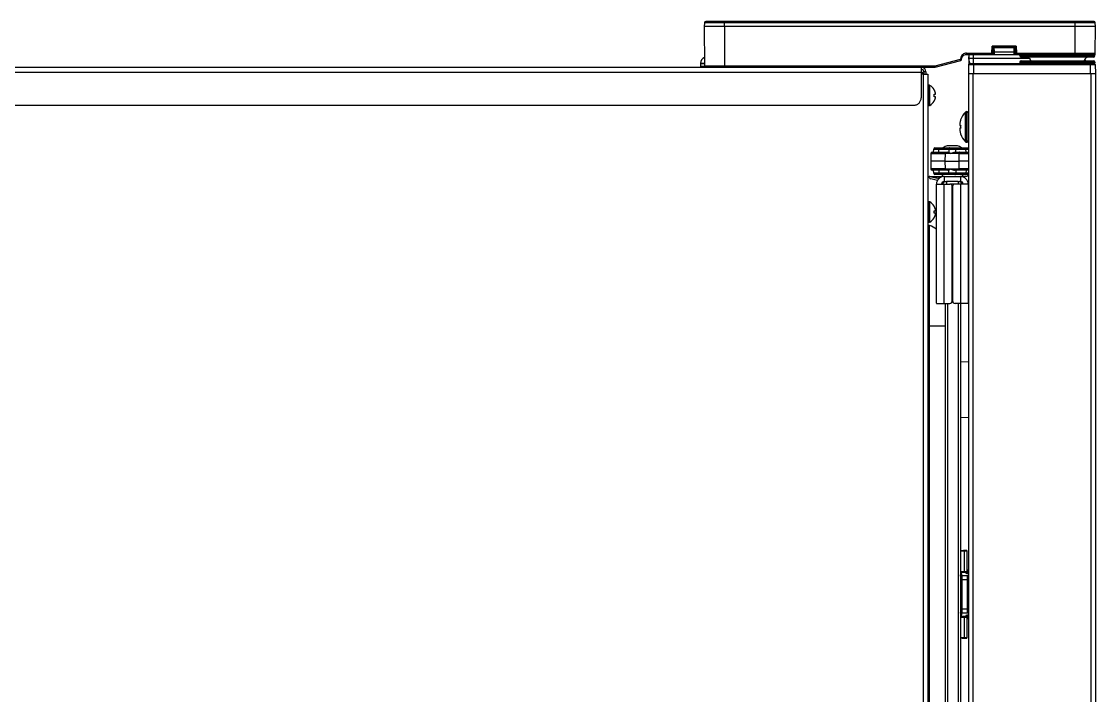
# Model space of a CAD drawing. Header units: millimetres. Extents: x -1538 to 3410, y -1646 to 2016.
# Drawn here: x 1604.4 to 2027.1, y 329.7 to 595.1 of the extents above; entities that cross this region are included whole.
import ezdxf

# ---------------------------------------------------------------- set-up
doc = ezdxf.new("R2010")
doc.units = ezdxf.units.MM
doc.header["$LTSCALE"] = 23.1
doc.layers.get('0').update_dxf_attribs({"linetype": 'CONTINUOUS'})

msp = doc.modelspace()

# ---------------------------------------------------------------- linework, layer by layer
at = {"linetype": 'Continuous'}
for p, q in [((1873.21, 594.58), (1873.13, 593.06)), ((1873.13, 593.06), (1873.27, 577.55)), ((2027.13, 593.06), (1873.13, 593.06)), ((2027.05, 594.58), (1873.21, 594.58)), ((2026.55, 595.06), (1873.71, 595.06)), ((1881.13, 593.06), (1881.13, 595.06)), ((1881.13, 593.06), (1881.13, 577.06)), ((2019.13, 593.06), (2019.13, 595.06)), ((2019.13, 582.06), (2019.13, 593.06)), ((2027.04, 582.55), (2027.13, 593.06)), ((2027.13, 593.06), (2027.05, 594.58)), ((1986.3, 582.55), (1986.39, 585.3)), ((1995.88, 585.3), (1986.39, 585.3)), ((1986.54, 582.3), (1986.63, 585.06)), ((1995.63, 585.06), (1986.63, 585.06)), ((1986.88, 582.5), (1986.83, 585.06)), ((1986.84, 584.81), (1995.43, 584.81)), ((1987.32, 583.06), (1987.29, 584.81)), ((1994.98, 584.81), (1994.95, 583.06)), ((1995.39, 582.5), (1995.44, 585.06)), ((1995.63, 585.06), (1995.73, 582.3)), ((1995.88, 585.3), (1995.97, 582.55)), ((1963.98, 577.55), (1973.93, 580.16)), ((1964.05, 577.06), (1974.06, 579.68)), ((1964.05, 577.06), (1974.06, 579.68)), ((1974.08, 580.9), (1973.93, 580.16)), ((1974.42, 580.06), (1974.57, 580.8)), ((1974.42, 580.06), (1974.54, 580.67)), ((1974.54, 580.67), (1974.57, 580.8)), ((1974.58, 580.83), (1974.64, 581.03)), ((1974.72, 581.16), (1974.91, 581.47)), ((1975.19, 581.69), (1975.36, 581.82)), ((1976.31, 582.06), (1976.31, 582.55)), ((1976.31, 582.55), (1986.3, 582.55)), ((1986.29, 582.06), (1976.31, 582.06)), ((1976.31, 582.06), (1987.33, 582.06)), ((1977.22, 582.06), (1977.08, 574.56)), ((1977.22, 582.06), (1977.19, 580.52)), ((1978.96, 582.06), (1978.94, 580.52)), ((1978.94, 580.52), (1978.94, 578.56)), ((2001.04, 580.52), (1978.94, 580.52)), ((1986.29, 582.06), (1986.3, 582.55)), ((1986.87, 583.05), (1987.32, 583.06)), ((1987.32, 583.06), (1994.95, 583.06)), ((1987.33, 582.06), (1987.32, 583.06)), ((1987.33, 582.06), (1994.94, 582.06)), ((1994.95, 583.06), (1994.94, 582.06)), ((1994.94, 582.06), (2026.54, 582.06)), ((1995.4, 583.05), (1994.95, 583.06)), ((1995.97, 582.55), (2027.04, 582.55)), ((1995.97, 582.55), (1995.98, 582.06)), ((2026.88, 581.56), (1997.38, 581.56)), ((1997.83, 579.56), (2026.33, 579.56)), ((2026.38, 581.06), (1997.88, 581.06)), ((2026.88, 581.56), (2026.88, 582.02)), ((1197.33, 577.06), (1879.67, 577.06)), ((1197.33, 575.16), (1958.53, 575.16)), ((1871.63, 578.6), (1871.63, 578.56)), ((1871.63, 578.6), (1873.26, 578.6)), ((1871.63, 578.56), (1871.66, 577.3)), ((1871.63, 578.56), (1873.26, 578.56)), ((1873.35, 577.3), (1871.66, 577.3)), ((1873.27, 577.55), (1963.98, 577.55)), ((1879.67, 577.06), (1964.05, 577.06)), ((1958.53, 577.06), (1958.53, 565.05)), ((1959.53, 575.26), (1959.53, 574.36)), ((1960.33, 575.26), (1959.53, 575.26)), ((1960.33, 575.26), (1960.33, 574.36)), ((1963.98, 577.55), (1964.05, 577.06)), ((1977.65, 578.56), (2026.52, 578.56)), ((1979.15, 578.07), (1979.08, 574.56)), ((1979.15, 578.56), (1979.15, 578.07)), ((1979.15, 578.07), (2025.02, 578.07)), ((1997.33, 579.06), (1997.33, 578.76)), ((1997.33, 579.06), (2026.83, 579.06)), ((1997.33, 578.76), (2026.83, 578.76)), ((2025.02, 578.56), (2025.02, 578.07)), ((2025.02, 578.07), (2025.08, 574.56)), ((2026.83, 579.06), (2026.83, 578.76)), ((2026.83, 578.76), (2026.83, 579.06)), ((2027.02, 578.07), (2027.08, 574.56)), ((1959.33, 574.36), (1958.53, 574.36)), ((1959.33, 574.36), (1959.33, -225.14)), ((1959.33, 574.36), (1961.13, 574.36)), ((1961.13, 574.36), (1961.13, -148.44)), ((1977.08, 574.56), (1977.08, -132.44)), ((1977.08, 574.56), (2027.08, 574.56)), ((1978.88, 574.56), (1978.88, -132.44)), ((2025.28, 574.56), (2025.28, -132.44)), ((2027.08, 574.56), (2027.08, -132.44)), ((1961.53, 561.96), (1961.53, 569.96)), ((1961.73, 569.96), (1961.53, 569.96)), ((1961.73, 561.96), (1961.73, 569.96)), ((1961.94, 562.01), (1961.94, 569.9)), ((1963.58, 568.26), (1963.61, 568.26)), ((1963.58, 566.46), (1964.13, 566.46)), ((1964.13, 565.46), (1963.58, 565.46)), ((1963.61, 563.66), (1963.58, 563.66)), ((1200.33, 562.06), (1955.53, 562.06)), ((1961.73, 561.96), (1961.53, 561.96)), ((1975.93, 547.71), (1975.93, 559.4)), ((1976.29, 547.56), (1976.29, 559.56)), ((1976.29, 559.56), (1976.58, 559.56)), ((1976.58, 547.56), (1976.58, 559.56)), ((1973.74, 554.06), (1974.06, 554.06)), ((1974.04, 556.31), (1974.06, 556.31)), ((1974.06, 553.06), (1973.74, 553.06)), ((1974.06, 550.81), (1974.04, 550.81)), ((1972.78, 546.06), (1968.78, 546.06)), ((1976.29, 547.56), (1976.58, 547.56)), ((1962.34, 543.07), (1962.28, 540.06)), ((1962.34, 543.07), (1967.91, 543.07)), ((1962.84, 543.56), (1969.03, 543.56)), ((1963.42, 543.56), (1963.44, 544.79)), ((1963.44, 544.79), (1977.08, 544.79)), ((1963.94, 545.28), (1977.08, 545.28)), ((1965.4, 543.56), (1965.42, 544.79)), ((1967.91, 543.07), (1967.86, 540.06)), ((1973.38, 543.07), (1967.91, 543.07)), ((1969.38, 544.79), (1969.37, 543.49)), ((1971.57, 543.56), (1977.08, 543.56)), ((1972.2, 543.56), (1972.19, 544.79)), ((1973.38, 543.07), (1973.37, 540.06)), ((1973.38, 543.07), (1977.08, 543.07)), ((1976.17, 543.56), (1976.15, 544.79)), ((1962.28, 540.06), (1962.34, 537.05)), ((1967.86, 540.06), (1962.28, 540.06)), ((1967.91, 537.05), (1962.34, 537.05)), ((1967.86, 540.06), (1967.91, 537.05)), ((1967.86, 540.06), (1973.37, 540.06)), ((1967.91, 537.05), (1973.38, 537.05)), ((1973.37, 540.06), (1973.38, 537.05)), ((1977.08, 540.06), (1973.37, 540.06)), ((1977.08, 537.05), (1973.38, 537.05)), ((1961.53, 534.06), (1966.78, 534.06)), ((1964.88, 532.42), (1962.28, 533.11)), ((1969.03, 536.56), (1962.84, 536.56)), ((1963.44, 535.32), (1963.42, 536.56)), ((1977.08, 535.32), (1963.44, 535.32)), ((1977.08, 534.83), (1963.94, 534.83)), ((1965.4, 536.56), (1965.42, 535.32)), ((1965.53, 533.28), (1965.53, 534.06)), ((1966.78, 534.83), (1966.78, 534.06)), ((1967.53, 534.06), (1966.78, 534.06)), ((1967.53, 534.06), (1967.53, 532.06)), ((1967.53, 534.06), (1974.03, 534.06)), ((1969.38, 535.32), (1969.37, 536.62)), ((1977.08, 536.56), (1971.57, 536.56)), ((1972.2, 536.56), (1972.19, 535.32)), ((1974.03, 534.06), (1974.03, 532.06)), ((1974.03, 534.06), (1974.78, 534.06)), ((1974.78, 534.83), (1974.78, 534.06)), ((1975.86, 534.06), (1974.78, 534.06)), ((1976.17, 536.56), (1976.15, 535.32)), ((1964.53, 484.12), (1964.53, 531.06)), ((1964.53, 531.06), (1969.73, 531.06)), ((1967.06, 531.84), (1966.95, 531.87)), ((1967.31, 531.81), (1967.31, 532.03)), ((1967.58, 531.81), (1967.31, 531.81)), ((1967.53, 532.06), (1968.53, 532.06)), ((1967.53, 484.06), (1967.53, 531.06)), ((1968.53, 532.06), (1968.53, 531.06)), ((1973.03, 532.06), (1968.53, 532.06)), ((1971.83, 531.06), (1969.73, 531.06)), ((1970.73, 485.06), (1970.73, 530.06)), ((1970.73, 530.06), (1970.83, 530.06)), ((1970.83, 530.06), (1970.83, 485.06)), ((1977.03, 531.06), (1971.83, 531.06)), ((1973.03, 532.06), (1973.03, 531.06)), ((1973.03, 532.06), (1974.03, 532.06)), ((1974.03, 531.06), (1974.03, 484.06)), ((1977.03, 531.06), (1977.03, 484.06)), ((1977.08, 526.84), (1977.03, 526.75)), ((1977.05, 526.72), (1977.03, 526.75)), ((1961.53, 516.06), (1961.53, 524.06)), ((1961.73, 524.06), (1961.53, 524.06)), ((1961.73, 516.06), (1961.73, 524.06)), ((1961.94, 516.11), (1961.94, 524)), ((1963.58, 522.36), (1963.61, 522.36)), ((1963.58, 520.56), (1964.13, 520.56)), ((1977.08, 522.34), (1977.03, 522.25)), ((1977.05, 522.22), (1977.03, 522.25)), ((1961.73, 516.06), (1961.53, 516.06)), ((1964.13, 519.56), (1963.58, 519.56)), ((1963.61, 517.76), (1963.58, 517.76)), ((1977.03, 517.06), (1977.06, 517.06)), ((1977.07, 517.07), (1977.08, 517.09)), ((1961.83, 271.04), (1961.83, 514.77)), ((1977.08, 501.34), (1977.03, 501.25)), ((1977.05, 501.22), (1977.03, 501.25)), ((1977.03, 496.06), (1977.06, 496.06)), ((1977.07, 496.07), (1977.08, 496.09)), ((1964.64, 484.06), (1969.73, 484.06)), ((1968.03, -41.94), (1968.03, 484.06)), ((1969.03, -41.94), (1969.03, 484.06)), ((1970.83, 485.56), (1970.73, 485.56)), ((1977.03, 484.06), (1971.83, 484.06)), ((1973.03, 484.06), (1973.03, -41.94)), ((1974.03, 484.06), (1974.03, -41.94)), ((1961.13, 475.31), (1968.03, 475.31)), ((1977.08, 461.06), (1974.03, 461)), ((1977.08, 439.06), (1974.03, 439.11)), ((1975.47, 386.53), (1975.47, 378.54)), ((1976.43, 386.81), (1976.43, 386.56)), ((1976.43, 386.56), (1976.43, 378.37)), ((1974.03, 378.51), (1976.43, 378.56)), ((1976.43, 378.41), (1974.03, 378.36)), ((1974.03, 378.31), (1976.09, 378.31)), ((1974.08, 376.31), (1974.03, 377.01)), ((1974.58, 376.81), (1974.53, 377.56)), ((1976.71, 376.81), (1974.58, 376.81)), ((1976.09, 378.31), (1976.11, 377.95)), ((1977.08, 376.83), (1976.71, 376.81)), ((1976.71, 362.3), (1976.71, 376.81)), ((1977.08, 375.32), (1974.09, 375.32)), ((1974.09, 363.79), (1974.09, 375.32)), ((1974.59, 363.79), (1974.59, 375.32)), ((1974.09, 363.79), (1977.08, 363.79)), ((1974.03, 362.1), (1974.08, 362.8)), ((1976.09, 360.81), (1974.03, 360.81)), ((1974.03, 360.75), (1976.43, 360.71)), ((1974.03, 360.6), (1976.43, 360.56)), ((1974.53, 361.55), (1974.58, 362.3)), ((1974.58, 362.3), (1976.71, 362.3)), ((1975.47, 360.57), (1975.47, 352.58)), ((1976.11, 361.16), (1976.09, 360.81)), ((1976.43, 360.74), (1976.43, 352.56)), ((1976.71, 362.3), (1977.08, 362.28)), ((1976.43, 352.56), (1976.43, 352.31))]:
    msp.add_line(p, q, dxfattribs=at)
for points in [[(1974.57, 580.8), (1974.63, 581.02), (1974.91, 581.46), (1975.36, 581.82), (1975.95, 582.02), (1976.31, 582.06)], [(2023.33, 579.56), (2023.12, 580), (2023.06, 580.36)]]:
    msp.add_lwpolyline(points, dxfattribs=at)
for centre, radius, start, end in [((1873.71, 594.56), 0.5, 90, 177), ((2026.55, 594.56), 0.5, 3, 90), ((1874.13, 578.56), 2.5, 111.1406, 179), ((1973.93, 580.16), 0.501, 284.7412, 296.4277), ((1986.29, 582.31), 0.25, 270, 358), ((1987.33, 582.51), 0.45, 181.0008, 270), ((1994.94, 582.51), 0.45, 269.9998, 358.9914), ((1995.98, 582.31), 0.25, 182, 270), ((1996.88, 581.56), 0.5, 0, 90), ((1997.83, 579.06), 0.5, 90, 180), ((1997.88, 581.56), 0.5, 180, 270), ((1999.71, 579.06), 2, 14.5799, 90), ((2024.55, 579.06), 2, 90, 165.4201), ((2026.33, 579.06), 0.5, 0, 90), ((2026.38, 581.56), 0.5, 270, 360), ((2026.54, 582.56), 0.5, 270, 359.5), ((2026.05, 582.53), 0.976, 303.2103, 317.1029), ((2026.04, 582.54), 0.995, 317.1053, 321.9906), ((2027.38, 582.02), 0.5, 147.3024, 179.9855), ((1871.91, 577.31), 0.25, 181, 270), ((1873.77, 577.56), 0.5, 180.5, 270), ((1958.53, 575.26), 1, 0, 90), ((1958.53, 575.26), 1.8, 0, 77.9959), ((1977.65, 578.06), 0.5, 90.009, 179.0002), ((1997.83, 578.76), 0.5, 180, 204.7346), ((2026.52, 578.06), 0.5, 1, 90), ((2026.33, 578.76), 0.5, 327.998, 360), ((1961.53, 569.56), 0.4, 90, 180), ((1961.73, 569.56), 0.4, 59.6988, 90), ((1959.51, 565.76), 4.8, 31.4579, 59.6988), ((1959.53, 565.77), 4.75, 28.9687, 31.5341), ((1959.53, 565.77), 4.75, 28.0074, 28.9684), ((1959.53, 565.77), 4.75, 26.6813, 28.0074), ((1959.54, 565.78), 4.74, 25.5402, 26.6812), ((1959.54, 565.78), 4.74, 24.5722, 25.5402), ((1959.54, 565.78), 4.73, 23.3175, 24.5722), ((1959.55, 565.78), 4.73, 22.5474, 23.3174), ((1959.56, 565.78), 4.72, 21.0025, 22.5476), ((1959.56, 565.79), 4.72, 20.5181, 21.0023), ((1959.57, 565.79), 4.7, 18.4656, 20.5187), ((1959.59, 565.8), 4.68, 17.3773, 18.465), ((1959.61, 565.8), 4.67, 16.3949, 17.3772), ((1959.64, 565.81), 4.64, 14.3176, 16.3964), ((1962.14, 566.7), 2.01, 5.1401, 7.2744), ((1962.14, 566.71), 2.01, 352.7259, 354.7415), ((1962.16, 566.7), 1.98, 4.2856, 5.1372), ((1962.18, 566.71), 1.97, 3.0233, 4.286), ((1962.19, 566.71), 1.96, 1.9964, 3.0228), ((1962.19, 566.71), 1.95, 0.9261, 1.9964), ((1962.19, 566.71), 1.96, 357.6234, 358.8455), ((1962.18, 566.71), 1.96, 356.7841, 357.6235), ((1962.17, 566.71), 1.97, 355.3984, 356.7833), ((1962.16, 566.71), 1.98, 354.7442, 355.3991), ((1962.2, 566.71), 1.95, 358.8459, 0.9258), ((1961.53, 562.36), 0.4, 180, 270), ((1959.51, 566.16), 4.8, 300.3012, 328.5421), ((1959.83, 565.96), 3.79, 0.0089, 7.5987), ((1959.83, 565.96), 3.79, 352.4013, 359.9911), ((1959.53, 566.14), 4.75, 328.4659, 331.0313), ((1959.53, 566.14), 4.75, 331.0316, 331.9926), ((1959.53, 566.14), 4.75, 331.9926, 333.3187), ((1959.54, 566.14), 4.74, 333.3188, 334.4598), ((1959.54, 566.14), 4.74, 334.4598, 335.4278), ((1959.54, 566.13), 4.73, 335.4278, 336.6825), ((1959.55, 566.13), 4.73, 336.6826, 337.4526), ((1959.56, 566.13), 4.72, 337.4524, 338.9975), ((1959.56, 566.13), 4.72, 338.9977, 339.4819), ((1959.57, 566.12), 4.7, 339.4813, 341.5344), ((1959.59, 566.12), 4.68, 341.535, 342.6227), ((1959.61, 566.11), 4.67, 342.6228, 343.6051), ((1959.64, 566.1), 4.64, 343.6036, 345.6824), ((1962.14, 565.2), 2.01, 5.2585, 7.2741), ((1962.14, 565.21), 2.01, 352.7256, 354.8598), ((1962.16, 565.2), 1.98, 4.6009, 5.2558), ((1962.17, 565.21), 1.97, 3.2167, 4.6016), ((1962.18, 565.21), 1.96, 2.3765, 3.2159), ((1962.19, 565.21), 1.95, 1.1545, 2.3767), ((1962.19, 565.21), 1.95, 358.0037, 359.0738), ((1962.19, 565.21), 1.96, 356.9771, 358.0037), ((1962.18, 565.21), 1.97, 355.714, 356.9766), ((1962.16, 565.21), 1.98, 354.8627, 355.7144), ((1962.19, 565.21), 1.95, 0.1995, 1.1541), ((1962.2, 565.21), 1.95, 359.0741, 0.1995), ((1961.73, 562.36), 0.4, 270, 300.3012), ((1982.03, 553.56), 8.45, 136.2253, 160.9713), ((1976.29, 559.06), 0.5, 90, 136.2253), ((1976.58, 559.06), 0.5, 360, 90), ((1977.88, 554.59), 4.17, 177.1614, 178.4005), ((1977.87, 554.59), 4.16, 178.4006, 179.1789), ((1977.87, 554.59), 4.16, 179.1789, 180.1748), ((1977.87, 554.59), 4.16, 180.1748, 181.1777), ((1977.87, 554.59), 4.16, 181.1777, 181.9587), ((1977.88, 554.59), 4.17, 181.9588, 182.8229), ((1977.89, 554.59), 4.18, 174.7355, 176.6115), ((1977.88, 554.59), 4.17, 176.6121, 177.1615), ((1977.88, 554.59), 4.17, 182.823, 183.7405), ((1977.89, 554.59), 4.18, 183.7406, 184.612), ((1977.9, 554.59), 4.19, 184.6121, 185.5173), ((1977.91, 554.58), 4.2, 172.7077, 174.735), ((1977.91, 554.59), 4.2, 185.518, 187.2922), ((1982.03, 553.56), 8.44, 160.9729, 169.3378), ((1982.03, 553.56), 7.99, 176.4122, 183.5878), ((1977.88, 552.53), 4.17, 177.1771, 178.0412), ((1977.87, 552.53), 4.16, 178.0413, 178.8223), ((1977.87, 552.53), 4.16, 178.8223, 179.8252), ((1977.87, 552.53), 4.16, 179.8252, 180.8211), ((1977.87, 552.53), 4.16, 180.8211, 181.5994), ((1977.88, 552.53), 4.17, 181.5995, 182.8386), ((1977.9, 552.52), 4.19, 174.4827, 175.3879), ((1977.89, 552.53), 4.18, 175.388, 176.2594), ((1977.88, 552.53), 4.17, 176.2595, 177.177), ((1977.88, 552.53), 4.17, 182.8385, 183.3879), ((1977.89, 552.53), 4.18, 183.3885, 185.2645), ((1977.91, 552.52), 4.2, 172.7078, 174.482), ((1977.91, 552.53), 4.2, 185.265, 187.2923), ((1982.03, 553.56), 8.44, 190.6622, 199.0271), ((1982.03, 553.56), 8.45, 199.0287, 223.7747), ((1968.78, 544.06), 2, 90, 142.1212), ((1972.78, 544.06), 2, 37.8788, 90), ((1976.29, 548.06), 0.5, 223.7747, 270), ((1976.58, 548.06), 0.5, 270, 0), ((1962.84, 543.06), 0.5, 90.0005, 179), ((1963.94, 544.78), 0.5, 90, 179), ((1962.84, 537.06), 0.5, 181, 269.9999), ((1962.53, 534.08), 1, 181.0976, 255.1317), ((1963.94, 535.33), 0.5, 181, 270), ((1967.53, 531.06), 3, 90, 180), ((1974.03, 531.06), 3, 0, 90), ((1975.86, 535.56), 1.5, 270, 324.9406), ((1967.53, 531.06), 1, 90, 180), ((1968.53, 530.06), 2, 90, 150), ((1967.31, 532.81), 1, 255.1317, 270), ((1969.73, 530.06), 1, 0, 90), ((1971.83, 530.06), 1, 90, 180), ((1973.03, 530.06), 2, 30, 90), ((1972, 530.75), 2, 38.0056, 40.8561), ((1974.03, 531.06), 1, 0, 90), ((1961.53, 523.66), 0.4, 90, 180), ((1961.73, 523.66), 0.4, 59.6988, 90), ((1959.51, 519.86), 4.8, 31.4579, 59.6988), ((1959.53, 519.87), 4.75, 28.9687, 31.5341), ((1959.83, 520.06), 3.79, 0.0089, 7.5987), ((1959.83, 520.06), 3.79, 352.4013, 359.9911), ((1959.53, 519.87), 4.75, 28.0074, 28.9684), ((1959.53, 519.87), 4.75, 26.6813, 28.0074), ((1959.54, 519.88), 4.74, 25.5402, 26.6812), ((1959.54, 519.88), 4.74, 24.5722, 25.5402), ((1959.54, 519.88), 4.73, 23.3175, 24.5722), ((1959.55, 519.88), 4.73, 22.5474, 23.3174), ((1959.56, 519.88), 4.72, 21.0025, 22.5476), ((1959.56, 519.89), 4.72, 20.5181, 21.0023), ((1959.57, 519.89), 4.7, 18.4656, 20.5187), ((1959.59, 519.9), 4.68, 17.3773, 18.465), ((1959.61, 519.9), 4.67, 16.3949, 17.3772), ((1959.64, 519.91), 4.64, 14.3176, 16.3964), ((1962.14, 520.8), 2.01, 5.1401, 7.2744), ((1962.14, 520.81), 2.01, 352.7259, 354.7415), ((1962.16, 520.8), 1.98, 4.2856, 5.1372), ((1962.18, 520.81), 1.97, 3.0233, 4.286), ((1962.19, 520.81), 1.96, 1.9964, 3.0228), ((1962.19, 520.81), 1.95, 0.9261, 1.9964), ((1962.19, 520.81), 1.96, 357.6234, 358.8455), ((1962.18, 520.81), 1.96, 356.7841, 357.6235), ((1962.17, 520.81), 1.97, 355.3984, 356.7833), ((1962.16, 520.81), 1.98, 354.7442, 355.3991), ((1962.2, 520.81), 1.95, 358.8459, 0.9258), ((1961.53, 516.46), 0.4, 180, 270), ((1961.73, 516.46), 0.4, 270, 300.3012), ((1959.51, 520.26), 4.8, 300.3012, 328.5421), ((1959.53, 520.24), 4.75, 328.4659, 331.0313), ((1959.53, 520.24), 4.75, 331.0316, 331.9926), ((1959.53, 520.24), 4.75, 331.9926, 333.3187), ((1959.54, 520.24), 4.74, 333.3188, 334.4598), ((1959.54, 520.24), 4.74, 334.4598, 335.4278), ((1959.54, 520.23), 4.73, 335.4278, 336.6825), ((1959.55, 520.23), 4.73, 336.6826, 337.4526), ((1959.56, 520.23), 4.72, 337.4524, 338.9975), ((1959.56, 520.23), 4.72, 338.9977, 339.4819), ((1959.57, 520.22), 4.7, 339.4813, 341.5344), ((1959.59, 520.22), 4.68, 341.535, 342.6227), ((1959.61, 520.21), 4.67, 342.6228, 343.6051), ((1959.64, 520.2), 4.64, 343.6036, 345.6824), ((1962.14, 519.3), 2.01, 5.2585, 7.2741), ((1962.14, 519.31), 2.01, 352.7256, 354.8598), ((1962.16, 519.3), 1.98, 4.6009, 5.2558), ((1962.17, 519.31), 1.97, 3.2167, 4.6016), ((1962.18, 519.31), 1.96, 2.3765, 3.2159), ((1962.19, 519.31), 1.95, 1.1545, 2.3767), ((1962.19, 519.31), 1.95, 358.0037, 359.0738), ((1962.19, 519.31), 1.96, 356.9771, 358.0037), ((1962.18, 519.31), 1.97, 355.714, 356.9766), ((1962.16, 519.31), 1.98, 354.8627, 355.7144), ((1962.19, 519.31), 1.95, 0.1995, 1.1541), ((1962.2, 519.31), 1.95, 359.0741, 0.1995), ((1961.63, 514.3), 0.5, 67.1322, 180), ((1954.21, 496.71), 19.6, 58.2024, 67.1322), ((1969.73, 485.06), 1, 270, 360), ((1971.83, 485.06), 1, 180, 270), ((1977.37, 336.57), 50.25, 91.0717, 93.8285), ((1977.37, 336.57), 50.06, 91.0717, 93.8431), ((1977.37, 336.57), 50, 91.0717, 93.8263), ((1976.33, 373.56), 2.5, 154.1265, 156.925), ((1976.33, 373.56), 2.5, 203.0751, 205.8734), ((1976.33, 365.56), 2.5, 154.1265, 156.925), ((1976.33, 365.56), 2.5, 203.0751, 205.8734), ((1977.37, 402.55), 50, 266.1737, 268.9283), ((1977.37, 402.57), 50.08, 266.1778, 267.8207), ((1977.37, 402.55), 50.25, 266.2187, 268.9283), ((1977.37, 402.53), 50.04, 267.8207, 268.928)]:
    msp.add_arc(centre, radius, start, end, dxfattribs=at)
for centre, major_axis, ratio, start_param, end_param in [((1969.01, 543.06), (0.697, 0.025), 0.716882, 1.011342, 1.520627), ((1969.01, 537.06), (0.697, -0.025), 0.716882, -1.520627, -1.011342), ((1976.08, 379.31), (-0.07, 1.01), 0.992509, 3.071167, 4.6409), ((1976.08, 359.8), (0.07, 1.01), 0.992509, -1.499307, 0.070426)]:
    msp.add_ellipse(centre, major_axis=major_axis, ratio=ratio, start_param=start_param, end_param=end_param, dxfattribs=at)
for points, knots in [([(1986.63, 585.06), (1986.63, 585.07), (1986.54, 585.15), (1986.46, 585.23), (1986.39, 585.3)], [0, 0, 0, 0, 0.105326, 1, 1, 1, 1]), ([(1995.88, 585.3), (1995.85, 585.28), (1995.77, 585.19), (1995.69, 585.11), (1995.63, 585.06)], [0, 0, 0, 0, 0.335016, 1, 1, 1, 1]), ([(1974.42, 580.06), (1974.42, 580.06), (1974.42, 580.06), (1974.4, 580.06), (1974.38, 580.07), (1974.33, 580.08), (1974.27, 580.09), (1974.2, 580.11), (1974.08, 580.12), (1973.99, 580.14), (1973.93, 580.16)], [0, 0, 0, 0, 0.005676, 0.020307, 0.077316, 0.169468, 0.293538, 0.444826, 0.618356, 1, 1, 1, 1]), ([(1973.93, 580.16), (1973.95, 580.1), (1973.97, 580.01), (1974, 579.9), (1974.02, 579.82), (1974.03, 579.77), (1974.04, 579.74), (1974.05, 579.72), (1974.05, 579.7), (1974.05, 579.69), (1974.06, 579.68), (1974.06, 579.68), (1974.06, 579.68)], [0, 0, 0, 0, 0.382826, 0.555628, 0.707084, 0.831409, 0.881846, 0.923825, 0.956898, 0.980732, 0.995153, 1, 1, 1, 1]), ([(1976.31, 582.55), (1976.06, 582.55), (1975.56, 582.48), (1974.88, 582.15), (1974.33, 581.62), (1974.13, 581.14), (1974.08, 580.9)], [0, 0, 0, 0, 0.250294, 0.500448, 0.750353, 1, 1, 1, 1]), ([(1974.57, 580.8), (1974.57, 580.8), (1974.57, 580.81), (1974.56, 580.81), (1974.55, 580.81), (1974.52, 580.81), (1974.48, 580.82), (1974.42, 580.83), (1974.35, 580.85), (1974.23, 580.87), (1974.14, 580.89), (1974.08, 580.9)], [0, 0, 0, 0, 0.004804, 0.019303, 0.043235, 0.076291, 0.16853, 0.292813, 0.444263, 0.617644, 1, 1, 1, 1]), ([(1978.94, 580.52), (1978.82, 580.52), (1978.6, 580.52), (1978.28, 580.51), (1977.98, 580.51), (1977.75, 580.51), (1977.59, 580.51), (1977.49, 580.51), (1977.4, 580.51), (1977.33, 580.51), (1977.27, 580.51), (1977.23, 580.51), (1977.21, 580.52), (1977.2, 580.52), (1977.19, 580.52), (1977.19, 580.52), (1977.19, 580.52)], [0, 0, 0, 0, 0.194984, 0.382539, 0.555356, 0.706837, 0.77271, 0.831125, 0.88154, 0.923458, 0.956488, 0.980325, 0.988724, 0.994768, 0.998473, 1, 1, 1, 1]), ([(1977.19, 580.52), (1977.19, 580.41), (1977.2, 580.2), (1977.25, 579.87), (1977.32, 579.56), (1977.4, 579.26), (1977.47, 579), (1977.53, 578.8), (1977.57, 578.68), (1977.6, 578.62), (1977.62, 578.58), (1977.64, 578.56), (1977.65, 578.56)], [0, 0, 0, 0, 0.159742, 0.320314, 0.480195, 0.633979, 0.773108, 0.886985, 0.931029, 0.964818, 0.98754, 1, 1, 1, 1]), ([(1986.3, 582.55), (1986.33, 582.55), (1986.37, 582.55), (1986.43, 582.55), (1986.47, 582.55), (1986.5, 582.55), (1986.52, 582.55), (1986.54, 582.55), (1986.54, 582.55), (1986.55, 582.54), (1986.55, 582.55)], [0, 0, 0, 0, 0.382162, 0.555636, 0.707135, 0.83143, 0.923622, 0.956611, 0.980506, 1, 1, 1, 1]), ([(1995.97, 582.55), (1995.94, 582.55), (1995.89, 582.55), (1995.83, 582.55), (1995.8, 582.55), (1995.77, 582.55), (1995.75, 582.55), (1995.73, 582.55), (1995.73, 582.55), (1995.72, 582.54), (1995.72, 582.55)], [0, 0, 0, 0, 0.382162, 0.555636, 0.707135, 0.83143, 0.923622, 0.956611, 0.980506, 1, 1, 1, 1]), ([(2026.54, 582.06), (2026.48, 582.06), (2026.36, 582.03), (2026.2, 581.92), (2026.09, 581.75), (2026.07, 581.62), (2026.07, 581.56)], [0, 0, 0, 0, 0.243167, 0.490724, 0.743749, 1, 1, 1, 1]), ([(2026.59, 581.71), (2026.52, 581.67), (2026.35, 581.59), (2026.17, 581.56), (2026.07, 581.56)], [0, 0, 0, 0, 0.46076, 1, 1, 1, 1]), ([(2026.88, 582.02), (2026.88, 582.01), (2026.88, 582.01), (2026.87, 581.99), (2026.85, 581.96), (2026.83, 581.94), (2026.82, 581.93)], [0, 0, 0, 0, 0.068425, 0.266484, 0.582554, 1, 1, 1, 1]), ([(1958.53, 575.41), (1958.68, 575.25), (1958.95, 574.9), (1959.2, 574.54), (1959.33, 574.36)], [0, 0, 0, 0, 0.483641, 1, 1, 1, 1]), ([(1977.15, 578.07), (1977.15, 578.07), (1977.15, 578.07), (1977.16, 578.07), (1977.17, 578.07), (1977.19, 578.07), (1977.21, 578.07), (1977.24, 578.07), (1977.3, 578.07), (1977.39, 578.07), (1977.49, 578.07), (1977.6, 578.07), (1977.79, 578.07), (1978.05, 578.07), (1978.39, 578.07), (1978.76, 578.07), (1979.02, 578.07), (1979.15, 578.07)], [0, 0, 0, 0, 0.001231, 0.004856, 0.010871, 0.01926, 0.03001, 0.043103, 0.076176, 0.118125, 0.168576, 0.227035, 0.29293, 0.444472, 0.61731, 0.804983, 1, 1, 1, 1]), ([(2025.02, 578.07), (2025.15, 578.07), (2025.41, 578.07), (2025.78, 578.07), (2026.12, 578.07), (2026.38, 578.07), (2026.56, 578.07), (2026.68, 578.07), (2026.78, 578.07), (2026.86, 578.07), (2026.92, 578.07), (2026.96, 578.07), (2026.98, 578.07), (2027, 578.07), (2027.01, 578.07), (2027.02, 578.07), (2027.02, 578.07), (2027.02, 578.07)], [0, 0, 0, 0, 0.195019, 0.382693, 0.555532, 0.707074, 0.772967, 0.831426, 0.881878, 0.923827, 0.956898, 0.96999, 0.980737, 0.989124, 0.995138, 0.998764, 1, 1, 1, 1]), ([(1955.53, 562.06), (1955.73, 562.06), (1956.12, 562.1), (1956.69, 562.27), (1957.21, 562.55), (1957.67, 562.92), (1958.04, 563.38), (1958.32, 563.9), (1958.5, 564.46), (1958.53, 564.86), (1958.53, 565.05)], [0, 0, 0, 0, 0.125084, 0.250155, 0.375203, 0.50022, 0.625203, 0.750155, 0.875084, 1, 1, 1, 1]), ([(1965.78, 545.28), (1965.74, 545.28), (1965.63, 545.25), (1965.51, 545.14), (1965.44, 544.98), (1965.42, 544.85), (1965.42, 544.79)], [0, 0, 0, 0, 0.213638, 0.449957, 0.715321, 1, 1, 1, 1]), ([(1968.06, 543.56), (1968.05, 543.56), (1968.03, 543.55), (1968, 543.52), (1967.98, 543.47), (1967.96, 543.41), (1967.94, 543.34), (1967.92, 543.22), (1967.91, 543.13), (1967.91, 543.07)], [0, 0, 0, 0, 0.05689, 0.1303, 0.226996, 0.347656, 0.489794, 0.649422, 1, 1, 1, 1]), ([(1969.37, 543.49), (1969.43, 543.47), (1969.55, 543.41), (1969.81, 543.27), (1970.01, 543.16), (1970.15, 543.09)], [0, 0, 0, 0, 0.220652, 0.464607, 1, 1, 1, 1]), ([(1969.75, 545.28), (1969.7, 545.28), (1969.6, 545.25), (1969.48, 545.14), (1969.4, 544.98), (1969.38, 544.85), (1969.38, 544.79)], [0, 0, 0, 0, 0.213638, 0.449957, 0.715321, 1, 1, 1, 1]), ([(1970.15, 543.09), (1970.21, 543.12), (1970.32, 543.16), (1970.5, 543.22), (1970.68, 543.3), (1970.85, 543.38), (1971.03, 543.45), (1971.21, 543.51), (1971.39, 543.55), (1971.52, 543.56), (1971.57, 543.56)], [0, 0, 0, 0, 0.123645, 0.249408, 0.376637, 0.504536, 0.631879, 0.757763, 0.880923, 1, 1, 1, 1]), ([(1971.82, 545.28), (1971.87, 545.28), (1971.97, 545.25), (1972.09, 545.14), (1972.17, 544.98), (1972.18, 544.85), (1972.19, 544.79)], [0, 0, 0, 0, 0.213638, 0.449957, 0.715321, 1, 1, 1, 1]), ([(1973.53, 543.56), (1973.52, 543.56), (1973.5, 543.55), (1973.47, 543.52), (1973.44, 543.47), (1973.42, 543.41), (1973.4, 543.34), (1973.39, 543.22), (1973.38, 543.13), (1973.38, 543.07)], [0, 0, 0, 0, 0.05689, 0.1303, 0.226996, 0.347656, 0.489794, 0.649422, 1, 1, 1, 1]), ([(1975.79, 545.28), (1975.83, 545.28), (1975.94, 545.25), (1976.05, 545.14), (1976.13, 544.98), (1976.15, 544.85), (1976.15, 544.79)], [0, 0, 0, 0, 0.213638, 0.449957, 0.715321, 1, 1, 1, 1]), ([(1968.06, 536.56), (1968.05, 536.56), (1968.03, 536.57), (1968, 536.6), (1967.98, 536.64), (1967.96, 536.7), (1967.94, 536.78), (1967.92, 536.89), (1967.91, 536.98), (1967.91, 537.05)], [0, 0, 0, 0, 0.05689, 0.1303, 0.226996, 0.347656, 0.489794, 0.649422, 1, 1, 1, 1]), ([(1969.37, 536.62), (1969.43, 536.64), (1969.55, 536.7), (1969.81, 536.84), (1970.01, 536.95), (1970.15, 537.02)], [0, 0, 0, 0, 0.220652, 0.464607, 1, 1, 1, 1]), ([(1970.15, 537.02), (1970.21, 537), (1970.32, 536.95), (1970.5, 536.9), (1970.68, 536.81), (1970.85, 536.73), (1971.03, 536.66), (1971.21, 536.61), (1971.39, 536.57), (1971.52, 536.56), (1971.57, 536.56)], [0, 0, 0, 0, 0.123645, 0.249408, 0.376637, 0.504536, 0.631879, 0.757763, 0.880923, 1, 1, 1, 1]), ([(1973.53, 536.56), (1973.52, 536.56), (1973.5, 536.57), (1973.47, 536.6), (1973.44, 536.64), (1973.42, 536.7), (1973.4, 536.78), (1973.39, 536.89), (1973.38, 536.98), (1973.38, 537.05)], [0, 0, 0, 0, 0.05689, 0.1303, 0.226996, 0.347656, 0.489794, 0.649422, 1, 1, 1, 1]), ([(1965.48, 533.24), (1965.03, 533.33), (1964.37, 533.46), (1963.53, 533.63), (1962.97, 533.75), (1962.48, 533.85), (1962.09, 533.94), (1961.8, 534), (1961.65, 534.04), (1961.59, 534.06)], [0, 0, 0, 0, 0.34635, 0.506782, 0.652156, 0.77789, 0.879891, 0.954763, 1, 1, 1, 1]), ([(1965.78, 534.83), (1965.74, 534.83), (1965.63, 534.86), (1965.51, 534.97), (1965.44, 535.14), (1965.42, 535.26), (1965.42, 535.32)], [0, 0, 0, 0, 0.213638, 0.449957, 0.715321, 1, 1, 1, 1]), ([(1969.75, 534.83), (1969.7, 534.83), (1969.6, 534.86), (1969.48, 534.97), (1969.4, 535.14), (1969.38, 535.26), (1969.38, 535.32)], [0, 0, 0, 0, 0.213638, 0.449957, 0.715321, 1, 1, 1, 1]), ([(1971.82, 534.83), (1971.87, 534.83), (1971.97, 534.86), (1972.09, 534.97), (1972.17, 535.14), (1972.18, 535.26), (1972.19, 535.32)], [0, 0, 0, 0, 0.213638, 0.449957, 0.715321, 1, 1, 1, 1]), ([(1975.79, 534.83), (1975.83, 534.83), (1975.94, 534.86), (1976.05, 534.97), (1976.13, 535.14), (1976.15, 535.26), (1976.15, 535.32)], [0, 0, 0, 0, 0.213638, 0.449957, 0.715321, 1, 1, 1, 1]), ([(1967.06, 531.84), (1967.06, 531.84), (1967.06, 531.84), (1967.06, 531.85), (1967.06, 531.86), (1967.07, 531.87), (1967.07, 531.88), (1967.08, 531.91), (1967.09, 531.93), (1967.09, 531.95)], [0, 0, 0, 0, 0.017446, 0.065578, 0.144938, 0.255407, 0.396752, 0.56843, 1, 1, 1, 1]), ([(1977.08, 526.63), (1977.08, 526.65), (1977.07, 526.67), (1977.06, 526.7), (1977.06, 526.71), (1977.05, 526.72)], [0, 0, 0, 0, 0.593946, 0.820106, 1, 1, 1, 1]), ([(1977.08, 522.13), (1977.08, 522.15), (1977.07, 522.17), (1977.06, 522.2), (1977.06, 522.21), (1977.05, 522.22)], [0, 0, 0, 0, 0.593946, 0.820106, 1, 1, 1, 1]), ([(1977.06, 517.06), (1977.05, 517.06), (1977.05, 517.07), (1977.04, 517.08), (1977.04, 517.09), (1977.03, 517.09)], [0, 0, 0, 0, 0.338066, 0.623618, 1, 1, 1, 1]), ([(1977.07, 517.07), (1977.07, 517.07), (1977.07, 517.06), (1977.06, 517.06), (1977.06, 517.06)], [0, 0, 0, 0, 0.336336, 1, 1, 1, 1]), ([(1977.08, 501.13), (1977.08, 501.15), (1977.07, 501.17), (1977.06, 501.2), (1977.06, 501.21), (1977.05, 501.22)], [0, 0, 0, 0, 0.593946, 0.820106, 1, 1, 1, 1]), ([(1977.06, 496.06), (1977.05, 496.06), (1977.05, 496.07), (1977.04, 496.08), (1977.04, 496.09), (1977.03, 496.09)], [0, 0, 0, 0, 0.338066, 0.623618, 1, 1, 1, 1]), ([(1977.07, 496.07), (1977.07, 496.07), (1977.07, 496.06), (1977.06, 496.06), (1977.06, 496.06)], [0, 0, 0, 0, 0.336336, 1, 1, 1, 1]), ([(1964.53, 484.12), (1964.53, 484.11), (1964.54, 484.09), (1964.56, 484.07), (1964.6, 484.06), (1964.62, 484.06), (1964.64, 484.06)], [0, 0, 0, 0, 0.206258, 0.408705, 0.663341, 1, 1, 1, 1]), ([(1974.53, 377.56), (1974.53, 377.57), (1974.52, 377.58), (1974.47, 377.61), (1974.38, 377.63), (1974.22, 377.65), (1974.1, 377.66), (1974.03, 377.67)], [0, 0, 0, 0, 0.035595, 0.094041, 0.294425, 0.602193, 1, 1, 1, 1]), ([(1974.03, 377.09), (1974.03, 377.15), (1974.06, 377.28), (1974.18, 377.43), (1974.34, 377.54), (1974.47, 377.56), (1974.53, 377.56)], [0, 0, 0, 0, 0.249241, 0.498873, 0.749247, 1, 1, 1, 1]), ([(1974.08, 376.31), (1974.08, 376.38), (1974.11, 376.51), (1974.22, 376.67), (1974.39, 376.78), (1974.52, 376.81), (1974.58, 376.81)], [0, 0, 0, 0, 0.249105, 0.498786, 0.749178, 1, 1, 1, 1]), ([(1974.09, 375.32), (1974.09, 375.44), (1974.09, 375.66), (1974.09, 375.92), (1974.09, 376.1), (1974.09, 376.2), (1974.09, 376.27), (1974.08, 376.3), (1974.08, 376.31)], [0, 0, 0, 0, 0.356939, 0.667561, 0.792531, 0.891591, 0.961512, 1, 1, 1, 1]), ([(1974.59, 375.32), (1974.59, 375.5), (1974.59, 375.83), (1974.59, 376.22), (1974.59, 376.49), (1974.59, 376.63), (1974.59, 376.74), (1974.58, 376.79), (1974.58, 376.81)], [0, 0, 0, 0, 0.356952, 0.667579, 0.792553, 0.891614, 0.961526, 1, 1, 1, 1]), ([(1976.11, 377.95), (1976.23, 377.95), (1976.46, 377.99), (1976.77, 378.17), (1977, 378.44), (1977.08, 378.66), (1977.1, 378.78)], [0, 0, 0, 0, 0.250703, 0.501015, 0.75072, 1, 1, 1, 1]), ([(1976.11, 377.95), (1976.11, 377.94), (1976.13, 377.92), (1976.15, 377.9), (1976.2, 377.88), (1976.27, 377.86), (1976.38, 377.83), (1976.52, 377.8), (1976.76, 377.77), (1976.94, 377.75), (1977.08, 377.74)], [0, 0, 0, 0, 0.035827, 0.061832, 0.094447, 0.180561, 0.294709, 0.435837, 0.602117, 1, 1, 1, 1]), ([(1977.09, 376.5), (1977.06, 376.54), (1976.96, 376.67), (1976.83, 376.78), (1976.71, 376.81)], [0, 0, 0, 0, 0.29667, 1, 1, 1, 1]), ([(1974.08, 362.8), (1974.08, 362.81), (1974.09, 362.85), (1974.09, 362.92), (1974.09, 363.01), (1974.09, 363.19), (1974.09, 363.45), (1974.09, 363.67), (1974.09, 363.79)], [0, 0, 0, 0, 0.038488, 0.108409, 0.207469, 0.332439, 0.643061, 1, 1, 1, 1]), ([(1974.58, 362.3), (1974.58, 362.32), (1974.59, 362.38), (1974.59, 362.48), (1974.59, 362.62), (1974.59, 362.89), (1974.59, 363.28), (1974.59, 363.61), (1974.59, 363.79)], [0, 0, 0, 0, 0.038474, 0.108386, 0.207447, 0.332421, 0.643048, 1, 1, 1, 1]), ([(1974.03, 362.03), (1974.03, 361.96), (1974.06, 361.84), (1974.18, 361.68), (1974.34, 361.57), (1974.47, 361.55), (1974.53, 361.55)], [0, 0, 0, 0, 0.249241, 0.498873, 0.749247, 1, 1, 1, 1]), ([(1974.03, 361.44), (1974.1, 361.45), (1974.22, 361.46), (1974.38, 361.48), (1974.47, 361.51), (1974.52, 361.53), (1974.53, 361.54), (1974.53, 361.55)], [0, 0, 0, 0, 0.397809, 0.705575, 0.905959, 0.964406, 1, 1, 1, 1]), ([(1974.08, 362.8), (1974.08, 362.73), (1974.11, 362.6), (1974.22, 362.44), (1974.39, 362.33), (1974.52, 362.3), (1974.58, 362.3)], [0, 0, 0, 0, 0.249105, 0.498786, 0.749178, 1, 1, 1, 1]), ([(1977.08, 361.37), (1976.94, 361.36), (1976.76, 361.34), (1976.52, 361.31), (1976.38, 361.28), (1976.27, 361.26), (1976.2, 361.23), (1976.15, 361.21), (1976.13, 361.19), (1976.11, 361.17), (1976.11, 361.16)], [0, 0, 0, 0, 0.397883, 0.564163, 0.705291, 0.819439, 0.905553, 0.938168, 0.964173, 1, 1, 1, 1]), ([(1976.11, 361.16), (1976.23, 361.16), (1976.46, 361.12), (1976.77, 360.94), (1977, 360.67), (1977.08, 360.45), (1977.1, 360.34)], [0, 0, 0, 0, 0.250703, 0.501015, 0.75072, 1, 1, 1, 1]), ([(1977.09, 362.62), (1977.06, 362.57), (1976.96, 362.44), (1976.83, 362.33), (1976.71, 362.3)], [0, 0, 0, 0, 0.29667, 1, 1, 1, 1])]:
    msp.add_open_spline(points, degree=3, knots=knots, dxfattribs=at)
for points in [[(1974.15, 579.71), (1974.21, 579.74), (1974.27, 579.79), (1974.31, 579.84)], [(1974.31, 579.84), (1974.37, 579.9), (1974.4, 579.98), (1974.42, 580.06)], [(1974.08, 374.65), (1974.08, 374.57), (1974.07, 374.5), (1974.03, 374.43)], [(1974.08, 372.47), (1974.08, 372.54), (1974.07, 372.62), (1974.03, 372.68)], [(1974.08, 366.65), (1974.08, 366.57), (1974.07, 366.5), (1974.03, 366.43)], [(1974.08, 364.47), (1974.08, 364.54), (1974.07, 364.62), (1974.03, 364.68)]]:
    msp.add_open_spline(points, degree=3, dxfattribs=at)

doc.saveas('drawing.dxf')
